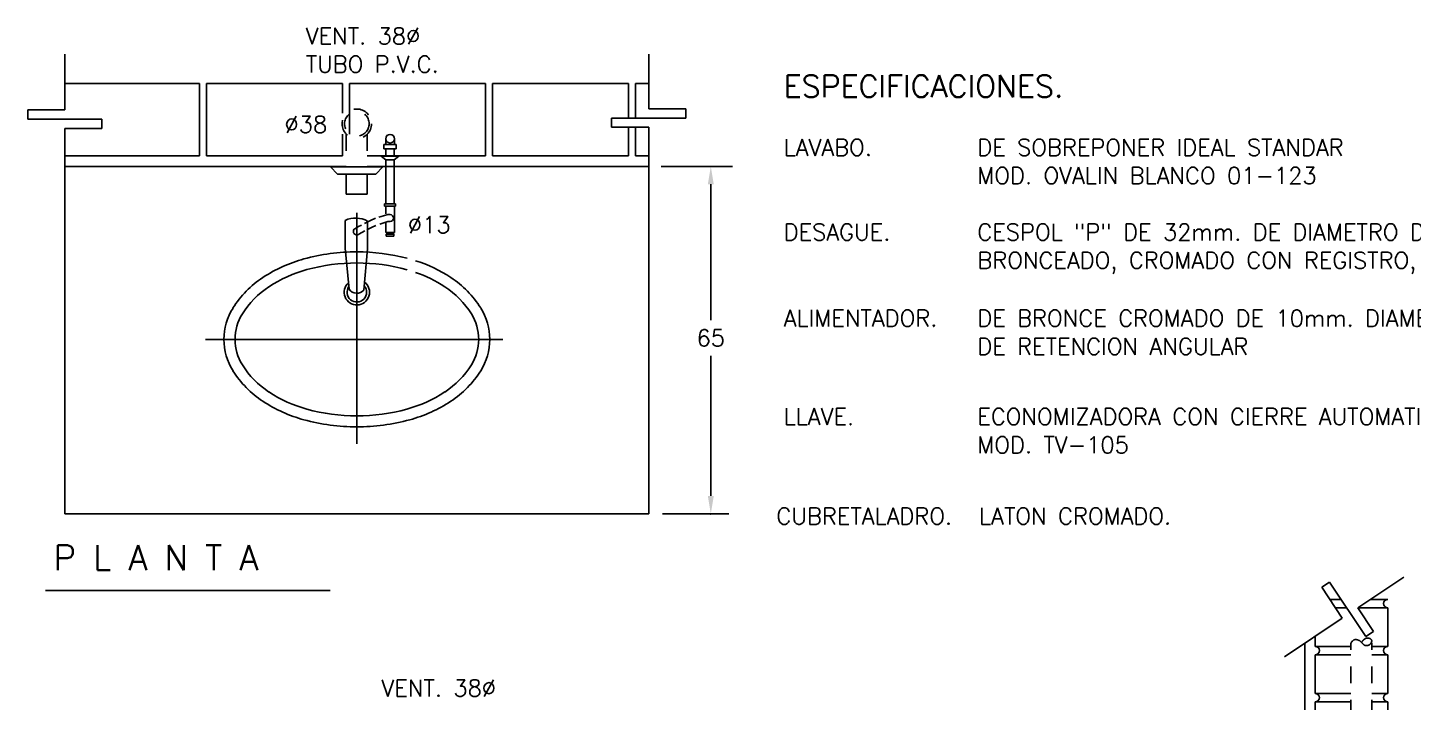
# Model space of a CAD drawing. Extents: x 145.7 to 190.5, y 293.8 to 329.7.
# Drawn here: x 158.7 to 167.05, y 312.79 to 316.85 of the extents above; entities that cross this region are included whole.
import ezdxf
from ezdxf.enums import TextEntityAlignment as Align

# ---------------------------------------------------------------- set-up
doc = ezdxf.new("R2010")
doc.units = 0
doc.header["$LTSCALE"] = 0.4
doc.header["$MEASUREMENT"] = 0
doc.linetypes.add('HIDDEN', pattern=[0.375, 0.25, -0.125])
doc.layers.add('A13', color=130, linetype='CONTINUOUS')
doc.layers.add('LETRAS', color=50, linetype='CONTINUOUS')
doc.styles.add('ROMANS', font='ROMANS.SHX', dxfattribs={"width": 1.5, "height": 0.3})

msp = doc.modelspace()

# ---------------------------------------------------------------- linework, layer by layer
at = {"layer": 'A13', "color": 20}
for p, q in [((158.9232, 316.693, 55.3421), (158.9232, 316.358, 55.3421)), ((162.4407, 316.693, 55.3421), (162.4407, 316.3651, 55.3421)), ((158.6998, 316.358, 55.3421), (158.6998, 316.3022, 55.3421)), ((158.9232, 316.358, 55.3421), (158.6998, 316.358, 55.3421)), ((162.4407, 316.3651, 55.3421), (162.6641, 316.3651, 55.3421)), ((162.6641, 316.3651, 55.3421), (162.6641, 316.3093, 55.3421)), ((158.6998, 316.3022, 55.3421), (159.1467, 316.3022, 55.3421)), ((159.1467, 316.3022, 55.3421), (159.1467, 316.2463, 55.3421)), ((162.2172, 316.3093, 55.3421), (162.2172, 316.2534, 55.3421)), ((162.6641, 316.3093, 55.3421), (162.2172, 316.3093, 55.3421)), ((159.1467, 316.2463, 55.3421), (158.9232, 316.2463, 55.3421)), ((158.9232, 316.2463, 55.3421), (158.9232, 315.8276, 55.3421)), ((162.2172, 316.2534, 55.3421), (162.4407, 316.2534, 55.3421)), ((162.4407, 316.2534, 55.3421), (162.4407, 315.8276, 55.3421)), ((162.5159, 316.0181, 55.3421), (162.9464, 316.0181, 55.3421)), ((160.6826, 314.3463, 55.3421), (160.6826, 315.7392, 55.3421)), ((159.7704, 314.9761, 55.3421), (161.5612, 314.9761, 55.3421)), ((166.5417, 313.5139, 55.3421), (166.4952, 313.483, 55.3421)), ((166.7604, 313.1856, 55.3421), (166.5417, 313.5139, 55.3421)), ((166.9908, 313.5447, 55.3421), (166.7121, 313.3589, 55.3421)), ((166.4952, 313.483, 55.3421), (166.6191, 313.297, 55.3421)), ((166.7121, 313.3589, 55.3421), (166.8069, 313.2166, 55.3421)), ((166.6191, 313.297, 55.3421), (166.2706, 313.0648, 55.3421)), ((166.8069, 313.2166, 55.3421), (166.7604, 313.1856, 55.3421))]:
    msp.add_line(p, q, dxfattribs=at)
at = {"layer": 'A13'}
for p, q in [((158.9232, 316.5181, 55.3421), (159.7355, 316.5181, 55.3421)), ((159.7355, 316.5181, 55.3421), (159.7355, 316.0816, 55.3421)), ((159.7778, 316.5181, 55.3421), (159.7778, 316.0816, 55.3421)), ((159.7778, 316.5181, 55.3421), (160.5964, 316.5181, 55.3421)), ((160.5964, 316.5181, 55.3421), (160.5964, 316.3381, 55.3421)), ((160.6387, 316.5181, 55.3421), (161.4573, 316.5181, 55.3421)), ((160.6387, 316.5181, 55.3421), (160.6387, 316.2114, 55.3421)), ((161.4573, 316.5181, 55.3421), (161.4573, 316.0816, 55.3421)), ((161.4996, 316.5181, 55.3421), (161.4996, 316.0816, 55.3421)), ((161.4996, 316.5181, 55.3421), (162.3182, 316.5181, 55.3421)), ((162.3182, 316.5181, 55.3421), (162.3182, 316.3093, 55.3421)), ((162.3605, 316.5181, 55.3421), (162.4407, 316.5181, 55.3421)), ((162.3605, 316.5181, 55.3421), (162.3605, 316.3093, 55.3421)), ((160.5964, 316.2114, 55.3421), (160.5964, 316.0816, 55.3421)), ((160.8565, 316.1848, 55.3421), (160.8565, 316.1503, 55.3421)), ((160.9085, 316.1848, 55.3421), (160.9085, 316.1503, 55.3421)), ((162.3182, 316.2534, 55.3421), (162.3182, 316.0816, 55.3421)), ((162.3605, 316.2534, 55.3421), (162.3605, 316.0816, 55.3421)), ((160.8447, 316.1503, 55.3421), (160.9203, 316.1503, 55.3421)), ((160.8447, 316.1503, 55.3421), (160.8447, 316.1243, 55.3421)), ((160.8447, 316.1243, 55.3421), (160.9203, 316.1243, 55.3421)), ((160.8565, 316.0793, 55.3421), (160.8565, 316.1243, 55.3421)), ((160.9083, 316.0793, 55.3421), (160.9083, 316.1243, 55.3421)), ((160.9203, 316.1503, 55.3421), (160.9203, 316.1243, 55.3421)), ((158.9232, 316.0816, 55.3421), (159.7355, 316.0816, 55.3421)), ((158.9232, 316.0181, 55.3421), (158.9232, 313.9253, 55.3421)), ((158.9232, 316.0181, 55.3421), (160.6186, 316.0181, 55.3421)), ((159.7778, 316.0816, 55.3421), (160.5964, 316.0816, 55.3421)), ((160.7453, 316.0816, 55.3421), (161.4573, 316.0816, 55.3421)), ((160.7453, 316.0181, 55.3421), (162.4407, 316.0181, 55.3421)), ((160.8565, 316.0572, 55.3421), (160.8289, 316.0793, 55.3421)), ((160.9358, 316.0793, 55.3421), (160.8289, 316.0793, 55.3421)), ((160.9083, 316.0572, 55.3421), (160.8565, 316.0572, 55.3421)), ((160.8565, 315.7934, 55.3421), (160.8565, 316.0572, 55.3421)), ((160.9083, 316.0572, 55.3421), (160.9358, 316.0793, 55.3421)), ((160.9083, 315.7934, 55.3421), (160.9083, 316.0572, 55.3421)), ((161.4996, 316.0816, 55.3421), (162.3182, 316.0816, 55.3421)), ((162.3605, 316.0816, 55.3421), (162.4407, 316.0816, 55.3421)), ((162.4407, 316.0181, 55.3421), (162.4407, 313.9253, 55.3421)), ((160.524, 316.0156, 55.3421), (160.5661, 315.9705, 55.3421)), ((160.524, 316.0156, 55.3421), (160.8399, 316.0156, 55.3421)), ((160.5661, 315.9705, 55.3421), (160.7978, 315.9705, 55.3421)), ((160.6186, 315.9705, 55.3421), (160.6186, 315.8514, 55.3421)), ((160.7453, 315.9705, 55.3421), (160.7453, 315.8514, 55.3421)), ((160.8399, 316.0156, 55.3421), (160.7978, 315.9705, 55.3421)), ((160.6186, 315.8514, 55.3421), (160.7453, 315.8514, 55.3421)), ((160.9158, 315.7934, 55.3421), (160.849, 315.7934, 55.3421)), ((160.849, 315.7778, 55.3421), (160.849, 315.7934, 55.3421)), ((160.9158, 315.7778, 55.3421), (160.849, 315.7778, 55.3421)), ((160.8565, 315.7778, 55.3421), (160.8565, 315.7331, 55.3421)), ((160.9085, 315.7778, 55.3421), (160.9085, 315.6205, 55.3421)), ((160.9158, 315.7934, 55.3421), (160.9158, 315.7778, 55.3421)), ((160.6126, 315.6927, 55.3421), (160.6126, 315.5262, 55.3421)), ((160.7476, 315.6882, 55.3421), (160.7476, 315.5215, 55.3421)), ((160.8825, 315.7273, 55.3421), (160.8694, 315.7273, 55.3421)), ((160.8825, 315.6856, 55.3421), (160.8694, 315.6856, 55.3421)), ((160.8565, 315.6797, 55.3421), (160.8565, 315.6205, 55.3421)), ((160.8565, 315.6205, 55.3421), (160.9085, 315.6205, 55.3421)), ((160.8594, 315.6094, 55.3421), (160.9056, 315.6094, 55.3421)), ((160.8594, 315.6094, 55.3421), (160.8594, 315.597, 55.3421)), ((160.8623, 315.6205, 55.3421), (160.8623, 315.6094, 55.3421)), ((160.9027, 315.6205, 55.3421), (160.9027, 315.6094, 55.3421)), ((160.9056, 315.6094, 55.3421), (160.9056, 315.597, 55.3421)), ((160.6126, 315.5262, 55.3421), (160.6359, 315.2775, 55.3421)), ((160.7476, 315.5215, 55.3421), (160.7243, 315.2729, 55.3421)), ((160.8594, 315.597, 55.3421), (160.9056, 315.597, 55.3421)), ((158.9232, 313.9253), (162.4407, 313.9253)), ((166.5437, 313.4102, 55.3421), (166.6108, 313.4102, 55.3421)), ((166.577, 313.3602, 55.3421), (166.6441, 313.3602, 55.3421)), ((166.7139, 313.3602, 55.3421), (166.893, 313.3602, 55.3421)), ((166.789, 313.4102, 55.3421), (166.893, 313.4102, 55.3421)), ((166.893, 313.3602, 55.3421), (166.893, 313.1268, 55.3421)), ((166.4565, 313.1886, 55.3421), (166.4565, 313.1268, 55.3421)), ((166.4565, 313.1268, 55.3421), (166.6705, 313.1268, 55.3421)), ((166.7965, 313.1268, 55.3421), (166.893, 313.1268, 55.3421)), ((166.4565, 313.0768, 55.3421), (166.6705, 313.0768, 55.3421)), ((166.4565, 313.0768, 55.3421), (166.4565, 312.8435, 55.3421)), ((166.7965, 313.0768, 55.3421), (166.893, 313.0768, 55.3421)), ((166.893, 313.0768, 55.3421), (166.893, 312.8435, 55.3421)), ((166.4565, 312.8435, 55.3421), (166.6705, 312.8435, 55.3421)), ((166.4565, 312.7935, 55.3421), (166.6705, 312.7935, 55.3421)), ((166.4565, 312.7935, 55.3421), (166.4565, 312.5602, 55.3421)), ((166.7965, 312.8435, 55.3421), (166.893, 312.8435, 55.3421)), ((166.7965, 312.7935, 55.3421), (166.893, 312.7935, 55.3421)), ((166.893, 312.7935, 55.3421), (166.893, 312.5602, 55.3421))]:
    msp.add_line(p, q, dxfattribs=at)
at = {"layer": 'A13', "linetype": 'HIDDEN'}
for p, q in [((160.6186, 316.2114, 55.3421), (160.6186, 316.0156, 55.3421)), ((160.7453, 316.2119, 55.3421), (160.7453, 316.0156, 55.3421)), ((166.6705, 313.1448, 55.3421), (166.6721, 313.1475, 55.3421)), ((166.6705, 310.506, 55.3421), (166.6705, 313.1438, 55.3421)), ((166.6721, 313.1475, 55.3421), (166.6749, 313.1522, 55.3421)), ((166.6749, 313.1522, 55.3421), (166.6775, 313.156, 55.3421)), ((166.6775, 313.156, 55.3421), (166.6798, 313.159, 55.3421)), ((166.6798, 313.159, 55.3421), (166.682, 313.1614, 55.3421)), ((166.682, 313.1614, 55.3421), (166.684, 313.1632, 55.3421)), ((166.684, 313.1632, 55.3421), (166.686, 313.1646, 55.3421)), ((166.686, 313.1646, 55.3421), (166.688, 313.1657, 55.3421)), ((166.688, 313.1657, 55.3421), (166.69, 313.1665, 55.3421)), ((166.69, 313.1665, 55.3421), (166.6921, 313.1671, 55.3421)), ((166.6921, 313.1671, 55.3421), (166.6941, 313.1676, 55.3421)), ((166.6941, 313.1676, 55.3421), (166.6961, 313.1678, 55.3421)), ((166.6961, 313.1678, 55.3421), (166.6982, 313.1679, 55.3421)), ((166.6982, 313.1679, 55.3421), (166.7002, 313.1679, 55.3421)), ((166.7002, 313.1679, 55.3421), (166.7022, 313.1678, 55.3421)), ((166.7022, 313.1678, 55.3421), (166.7042, 313.1676, 55.3421)), ((166.7042, 313.1676, 55.3421), (166.7061, 313.1673, 55.3421)), ((166.7061, 313.1673, 55.3421), (166.708, 313.167, 55.3421)), ((166.708, 313.167, 55.3421), (166.7099, 313.1666, 55.3421)), ((166.7099, 313.1666, 55.3421), (166.7117, 313.1661, 55.3421)), ((166.7117, 313.1661, 55.3421), (166.7135, 313.1656, 55.3421)), ((166.7135, 313.1656, 55.3421), (166.7153, 313.165, 55.3421)), ((166.7153, 313.165, 55.3421), (166.717, 313.1643, 55.3421)), ((166.717, 313.1643, 55.3421), (166.7187, 313.1635, 55.3421)), ((166.7187, 313.1635, 55.3421), (166.7205, 313.1627, 55.3421)), ((166.7205, 313.1627, 55.3421), (166.7221, 313.1617, 55.3421)), ((166.7221, 313.1617, 55.3421), (166.7238, 313.1607, 55.3421)), ((166.7238, 313.1607, 55.3421), (166.7254, 313.1596, 55.3421)), ((166.7254, 313.1596, 55.3421), (166.727, 313.1584, 55.3421)), ((166.727, 313.1584, 55.3421), (166.7286, 313.1571, 55.3421)), ((166.7286, 313.1571, 55.3421), (166.7302, 313.1558, 55.3421)), ((166.7302, 313.1558, 55.3421), (166.7317, 313.1545, 55.3421)), ((166.7317, 313.1545, 55.3421), (166.7331, 313.153, 55.3421)), ((166.7331, 313.153, 55.3421), (166.7346, 313.1515, 55.3421)), ((166.7358, 313.1533, 55.3421), (166.7346, 313.1519, 55.3421)), ((166.7346, 313.1515, 55.3421), (166.7359, 313.15, 55.3421)), ((166.7368, 313.1546, 55.3421), (166.7358, 313.1533, 55.3421)), ((166.7359, 313.15, 55.3421), (166.7373, 313.1485, 55.3421)), ((166.7379, 313.1559, 55.3421), (166.7368, 313.1546, 55.3421)), ((166.7373, 313.1485, 55.3421), (166.7387, 313.147, 55.3421)), ((166.7389, 313.1572, 55.3421), (166.7379, 313.1559, 55.3421)), ((166.7387, 313.147, 55.3421), (166.74, 313.1455, 55.3421)), ((166.74, 313.1584, 55.3421), (166.7389, 313.1572, 55.3421)), ((166.741, 313.1596, 55.3421), (166.74, 313.1584, 55.3421)), ((166.74, 313.1455, 55.3421), (166.7413, 313.144, 55.3421)), ((166.7421, 313.1608, 55.3421), (166.741, 313.1596, 55.3421)), ((166.7413, 313.144, 55.3421), (166.7426, 313.1426, 55.3421)), ((166.7432, 313.162, 55.3421), (166.7421, 313.1608, 55.3421)), ((166.7426, 313.1426, 55.3421), (166.7439, 313.1412, 55.3421)), ((166.7444, 313.1631, 55.3421), (166.7432, 313.162, 55.3421)), ((166.7439, 313.1412, 55.3421), (166.7452, 313.1399, 55.3421)), ((166.7456, 313.1643, 55.3421), (166.7444, 313.1631, 55.3421)), ((166.7452, 313.1399, 55.3421), (166.7464, 313.1387, 55.3421)), ((166.7468, 313.1654, 55.3421), (166.7456, 313.1643, 55.3421)), ((166.7464, 313.1387, 55.3421), (166.7477, 313.1375, 55.3421)), ((166.748, 313.1666, 55.3421), (166.7468, 313.1654, 55.3421)), ((166.7477, 313.1375, 55.3421), (166.7491, 313.1364, 55.3421)), ((166.7492, 313.1676, 55.3421), (166.748, 313.1666, 55.3421)), ((166.7491, 313.1364, 55.3421), (166.7504, 313.1355, 55.3421)), ((166.7504, 313.1687, 55.3421), (166.7492, 313.1676, 55.3421)), ((166.7516, 313.1697, 55.3421), (166.7504, 313.1687, 55.3421)), ((166.7504, 313.1355, 55.3421), (166.7518, 313.1346, 55.3421)), ((166.7528, 313.1706, 55.3421), (166.7516, 313.1697, 55.3421)), ((166.7518, 313.1346, 55.3421), (166.7532, 313.1338, 55.3421)), ((166.7539, 313.1715, 55.3421), (166.7528, 313.1706, 55.3421)), ((166.7532, 313.1338, 55.3421), (166.7547, 313.1332, 55.3421)), ((166.755, 313.1723, 55.3421), (166.7539, 313.1715, 55.3421)), ((166.7547, 313.1332, 55.3421), (166.7562, 313.1327, 55.3421)), ((166.756, 313.173, 55.3421), (166.755, 313.1723, 55.3421)), ((166.7571, 313.1737, 55.3421), (166.756, 313.173, 55.3421)), ((166.7562, 313.1327, 55.3421), (166.7577, 313.1322, 55.3421)), ((166.7582, 313.1743, 55.3421), (166.7571, 313.1737, 55.3421)), ((166.7577, 313.1322, 55.3421), (166.7593, 313.1319, 55.3421)), ((166.7592, 313.1749, 55.3421), (166.7582, 313.1743, 55.3421)), ((166.7604, 313.1754, 55.3421), (166.7592, 313.1749, 55.3421)), ((166.7593, 313.1319, 55.3421), (166.7609, 313.1317, 55.3421)), ((166.7615, 313.1758, 55.3421), (166.7604, 313.1754, 55.3421)), ((166.7609, 313.1317, 55.3421), (166.7626, 313.1315, 55.3421)), ((166.7628, 313.1762, 55.3421), (166.7615, 313.1758, 55.3421)), ((166.7626, 313.1315, 55.3421), (166.7642, 313.1315, 55.3421)), ((166.7641, 313.1766, 55.3421), (166.7628, 313.1762, 55.3421)), ((166.7655, 313.1769, 55.3421), (166.7641, 313.1766, 55.3421)), ((166.7642, 313.1315, 55.3421), (166.7659, 313.1315, 55.3421)), ((166.7669, 313.1771, 55.3421), (166.7655, 313.1769, 55.3421)), ((166.7659, 313.1315, 55.3421), (166.7676, 313.1317, 55.3421)), ((166.7684, 313.1773, 55.3421), (166.7669, 313.1771, 55.3421)), ((166.7676, 313.1317, 55.3421), (166.7693, 313.1319, 55.3421)), ((166.7699, 313.1773, 55.3421), (166.7684, 313.1773, 55.3421)), ((166.7693, 313.1319, 55.3421), (166.7709, 313.1321, 55.3421)), ((166.7715, 313.1773, 55.3421), (166.7699, 313.1773, 55.3421)), ((166.7709, 313.1321, 55.3421), (166.7726, 313.1325, 55.3421)), ((166.7732, 313.1773, 55.3421), (166.7715, 313.1773, 55.3421)), ((166.7726, 313.1325, 55.3421), (166.7742, 313.1329, 55.3421)), ((166.7749, 313.1771, 55.3421), (166.7732, 313.1773, 55.3421)), ((166.7742, 313.1329, 55.3421), (166.7758, 313.1334, 55.3421)), ((166.7766, 313.1769, 55.3421), (166.7749, 313.1771, 55.3421)), ((166.7758, 313.1334, 55.3421), (166.7773, 313.1339, 55.3421)), ((166.7784, 313.1765, 55.3421), (166.7766, 313.1769, 55.3421)), ((166.7773, 313.1339, 55.3421), (166.7788, 313.1346, 55.3421)), ((166.7801, 313.1761, 55.3421), (166.7784, 313.1765, 55.3421)), ((166.7788, 313.1346, 55.3421), (166.7802, 313.1353, 55.3421)), ((166.7818, 313.1756, 55.3421), (166.7801, 313.1761, 55.3421)), ((166.7802, 313.1353, 55.3421), (166.7816, 313.136, 55.3421)), ((166.7816, 313.136, 55.3421), (166.7828, 313.1368, 55.3421)), ((166.7835, 313.175, 55.3421), (166.7818, 313.1756, 55.3421)), ((166.7828, 313.1368, 55.3421), (166.784, 313.1377, 55.3421)), ((166.785, 313.1744, 55.3421), (166.7835, 313.175, 55.3421)), ((166.784, 313.1377, 55.3421), (166.7852, 313.1386, 55.3421)), ((166.7865, 313.1736, 55.3421), (166.785, 313.1744, 55.3421)), ((166.7852, 313.1386, 55.3421), (166.7862, 313.1396, 55.3421)), ((166.7862, 313.1396, 55.3421), (166.7872, 313.1405, 55.3421)), ((166.7879, 313.1728, 55.3421), (166.7865, 313.1736, 55.3421)), ((166.7872, 313.1405, 55.3421), (166.7881, 313.1415, 55.3421)), ((166.7892, 313.1719, 55.3421), (166.7879, 313.1728, 55.3421)), ((166.7881, 313.1415, 55.3421), (166.7889, 313.1426, 55.3421)), ((166.7889, 313.1426, 55.3421), (166.7897, 313.1436, 55.3421)), ((166.7904, 313.171, 55.3421), (166.7892, 313.1719, 55.3421)), ((166.7897, 313.1436, 55.3421), (166.7904, 313.1447, 55.3421)), ((166.7915, 313.17, 55.3421), (166.7904, 313.171, 55.3421)), ((166.7904, 313.1447, 55.3421), (166.791, 313.1457, 55.3421)), ((166.791, 313.1457, 55.3421), (166.7916, 313.1468, 55.3421)), ((166.7924, 313.169, 55.3421), (166.7915, 313.17, 55.3421)), ((166.7916, 313.1468, 55.3421), (166.7922, 313.1479, 55.3421)), ((166.7922, 313.1479, 55.3421), (166.7927, 313.149, 55.3421)), ((166.7933, 313.168, 55.3421), (166.7924, 313.169, 55.3421)), ((166.7927, 313.149, 55.3421), (166.7933, 313.1501, 55.3421)), ((166.7941, 313.167, 55.3421), (166.7933, 313.168, 55.3421)), ((166.7933, 313.1501, 55.3421), (166.7938, 313.1512, 55.3421)), ((166.7938, 313.1512, 55.3421), (166.7944, 313.1523, 55.3421)), ((166.7947, 313.166, 55.3421), (166.7941, 313.167, 55.3421)), ((166.7944, 313.1523, 55.3421), (166.7949, 313.1534, 55.3421)), ((166.7953, 313.1651, 55.3421), (166.7947, 313.166, 55.3421)), ((166.7949, 313.1534, 55.3421), (166.7953, 313.1545, 55.3421)), ((166.7958, 313.1642, 55.3421), (166.7953, 313.1651, 55.3421)), ((166.7953, 313.1545, 55.3421), (166.7957, 313.1555, 55.3421)), ((166.7957, 313.1555, 55.3421), (166.7961, 313.1566, 55.3421)), ((166.7962, 313.1632, 55.3421), (166.7958, 313.1642, 55.3421)), ((166.7961, 313.1566, 55.3421), (166.7964, 313.1576, 55.3421)), ((166.7964, 313.1623, 55.3421), (166.7962, 313.1632, 55.3421)), ((166.7966, 313.1614, 55.3421), (166.7964, 313.1623, 55.3421)), ((166.7964, 313.1576, 55.3421), (166.7966, 313.1586, 55.3421)), ((166.7965, 310.506, 55.3421), (166.7965, 313.1483, 55.3421)), ((166.7967, 313.1605, 55.3421), (166.7966, 313.1614, 55.3421)), ((166.7966, 313.1586, 55.3421), (166.7967, 313.1596, 55.3421)), ((166.7967, 313.1596, 55.3421), (166.7967, 313.1605, 55.3421))]:
    msp.add_line(p, q, dxfattribs=at)
at = {"layer": 'A13', "color": 20, "linetype": 'ByBlock'}
for p, q in [((162.8149, 315.9101, 55.3421), (162.8149, 315.0926, 55.3421)), ((162.8149, 315.9101, 55.3421), (162.8149, 315.8021, 55.3421)), ((162.8149, 314.0333), (162.8149, 314.8766, 55.3421)), ((162.5247, 313.9253), (162.9229, 313.9253))]:
    msp.add_line(p, q, dxfattribs=at)
at = {"layer": 'A13', "color": 50}
for p, q in [((158.806, 313.4627, 55.3421), (160.5209, 313.4627, 55.3421)), ((166.393, 313.1463, 55.3421), (166.393, 308.8416, 55.3421))]:
    msp.add_line(p, q, dxfattribs=at)
at = {"layer": 'A13', "elevation": 55.3421}
for points in [[(160.7279, 315.6742), (160.7407, 315.6808), (160.7652, 315.6926), (160.7949, 315.7052)], [(160.816, 315.713), (160.8423, 315.7211), (160.8694, 315.7273)], [(160.8694, 315.6856), (160.8454, 315.679), (160.8211, 315.6709)], [(160.6701, 315.6427), (160.6931, 315.6556), (160.7102, 315.6648)], [(160.7312, 315.6308), (160.712, 315.6199), (160.6947, 315.6091)], [(160.7976, 315.662), (160.7744, 315.6521), (160.7428, 315.6368)]]:
    msp.add_lwpolyline(points, dxfattribs=at)
at = {"layer": 'A13', "linetype": 'HIDDEN'}
for radius in [0.0887, 0.0741]:
    msp.add_circle((160.6827, 316.2748, 55.3421), radius, dxfattribs=at)
at = {"layer": 'A13'}
msp.add_circle((160.8825, 316.1848, 55.3421), 0.026, dxfattribs=at)
for centre, radius, start, end in [((160.6756, 315.5575, 55.3421), 0.1492, 61.102, 114.97291), ((160.8825, 315.7064, 55.3421), 0.0208, 270, 90), ((160.6824, 315.6259, 55.3421), 0.0208, 126.2268, 306.2268), ((160.5906, 314.6285, 55.3421), 0.8623, 105.25156, 123.35534), ((160.6826, 314.2911, 55.3421), 1.212, 90, 105.25156), ((160.6826, 314.2911, 55.3421), 1.1454, 90, 105.25156), ((160.6826, 314.2911, 55.3421), 1.212, 75.53729, 90), ((160.6826, 314.2911, 55.3421), 1.1454, 74.67541, 90), ((160.7746, 314.6285, 55.3421), 0.8623, 56.64466, 72.32257), ((160.5906, 314.6285, 55.3421), 0.7956, 105.25156, 123.35534), ((160.7746, 314.6285, 55.3421), 0.7956, 56.64466, 70.78569), ((160.4502, 314.8418, 55.3421), 0.607, 123.35534, 147.81966), ((160.4502, 314.8418, 55.3421), 0.5403, 123.35534, 147.81966), ((160.6826, 315.26, 55.3421), 0.0764, 131.25817, 52.81342), ((160.6819, 315.3119, 55.3421), 0.0574, 216.4597, 317.515), ((160.915, 314.8418, 55.3421), 0.5403, 32.18034, 56.64466), ((160.915, 314.8418, 55.3421), 0.607, 32.18034, 56.64466), ((160.2367, 314.9761, 55.3421), 0.3547, 147.81966, 180), ((160.2367, 314.9761, 55.3421), 0.2881, 147.81966, 180), ((161.1285, 314.9761, 55.3421), 0.2881, 0, 32.18034), ((161.1285, 314.9761, 55.3421), 0.3547, 0, 32.18034), ((160.2367, 314.9761, 55.3421), 0.3547, 180, 212.18034), ((160.2367, 314.9761, 55.3421), 0.2881, 180, 212.18034), ((161.1285, 314.9761, 55.3421), 0.2881, 327.81966, 0), ((161.1285, 314.9761, 55.3421), 0.3547, 327.81966, 0), ((160.4502, 315.1104, 55.3421), 0.607, 212.18034, 236.64466), ((160.4502, 315.1104, 55.3421), 0.5403, 212.18034, 236.64466), ((160.915, 315.1104, 55.3421), 0.5403, 303.35534, 327.81966), ((160.915, 315.1104, 55.3421), 0.607, 303.35534, 327.81966), ((160.5906, 315.3237, 55.3421), 0.8623, 236.64466, 254.74844), ((160.5906, 315.3237, 55.3421), 0.7956, 236.64466, 254.74844), ((160.7746, 315.3237, 55.3421), 0.7956, 285.25156, 303.35534), ((160.7746, 315.3237, 55.3421), 0.8623, 285.25156, 303.35534), ((160.6826, 315.6611, 55.3421), 1.1454, 254.74844, 270), ((160.6826, 315.6611, 55.3421), 1.1454, 270, 285.25156), ((160.6826, 315.6611, 55.3421), 1.212, 254.74844, 270), ((160.6826, 315.6611, 55.3421), 1.212, 270, 285.25156), ((166.893, 313.3852, 55.3421), 0.025, 90, 270), ((166.4565, 313.1018, 55.3421), 0.025, 270, 90), ((166.893, 313.1018, 55.3421), 0.025, 90, 270), ((166.4565, 312.8185, 55.3421), 0.025, 270, 90), ((166.893, 312.8185, 55.3421), 0.025, 90, 270)]:
    msp.add_arc(centre, radius, start, end, dxfattribs=at)
at = {"layer": 'A13', "color": 20}
msp.add_arc((160.6826, 315.26, 55.3421), 0.0588, 145.05589, 41.33446, dxfattribs=at)
at = {"layer": 'A13', "color": 20, "linetype": 'ByBlock'}
msp.add_point((162.8149, 313.9253), dxfattribs=at)
for points in [[(162.7969, 315.9101, 55.3421), (162.8329, 315.9101, 55.3421), (162.8149, 316.0181, 55.3421)], [(162.7969, 315.9101, 55.3421), (162.8329, 315.9101, 55.3421), (162.8149, 316.0181, 55.3421)], [(162.7969, 314.0333), (162.8329, 314.0333), (162.8149, 313.9253)]]:
    msp.add_solid(points, dxfattribs=at)

# ---------------------------------------------------------------- texts
at = {"layer": 'LETRAS', "style": 'ROMANS'}
for s, p in [('VENT. 38%%C', (160.3749, 316.7531, 55.3421)), ('TUBO P.V.C.', (160.3749, 316.5831, 55.3421)), ('%%c38', (160.2468, 316.2207, 55.3421)), ('LAVABO.', (163.254, 316.0823, 55.3421)), ('DE SOBREPONER IDEAL STANDAR ', (164.4206, 316.0823, 55.3421)), ('MOD. OVALIN BLANCO 01-123', (164.4206, 315.9123, 55.3421)), ('%%C13', (160.9898, 315.6163, 55.3421)), ('DESAGUE.', (163.254, 315.5723, 55.3421)), ('CESPOL "P" DE 32mm. DE DIAMETRO DE LATON O', (164.4206, 315.5723, 55.3421)), ('BRONCEADO, CROMADO CON REGISTRO, CONTRA Y CHAPA', (164.4206, 315.4023, 55.3421)), ('ALIMENTADOR.', (163.254, 315.0533, 55.3421)), ('DE BRONCE CROMADO DE 10mm. DIAMETRO CON LLAVE', (164.4206, 315.0533, 55.3421)), ('DE RETENCION ANGULAR', (164.4206, 314.8833, 55.3421)), ('LLAVE.', (163.254, 314.4608, 55.3421)), ('ECONOMIZADORA CON CIERRE AUTOMATICO MCA. HELVEX ', (164.4206, 314.4608, 55.3421)), ('MOD. TV-105', (164.4206, 314.2908, 55.3421)), ('CUBRETALADRO.', (163.2098, 313.8614, 55.3421)), ('LATON CROMADO.', (164.4312, 313.8614, 55.3421)), ('VENT. 38%%C', (160.8311, 312.8256, 55.3421))]:
    msp.add_text(s, height=0.1, dxfattribs=at).set_placement(p)
at = {"layer": 'LETRAS', "color": 90, "style": 'ROMANS'}
for s, height, p in [('ESPECIFICACIONES.', 0.133282, (163.254, 316.4339, 55.3421)), ('P L A N T A ', 0.15, (158.8564, 313.5866, 55.3421))]:
    msp.add_text(s, height=height, dxfattribs=at).set_placement(p)
at = {"layer": 'LETRAS', "linetype": 'ByBlock', "style": 'ROMANS'}
msp.add_text('65', height=0.1, dxfattribs=at).set_placement((162.8149, 314.9846, 55.3421), align=Align.MIDDLE_CENTER)

doc.saveas('drawing.dxf')
